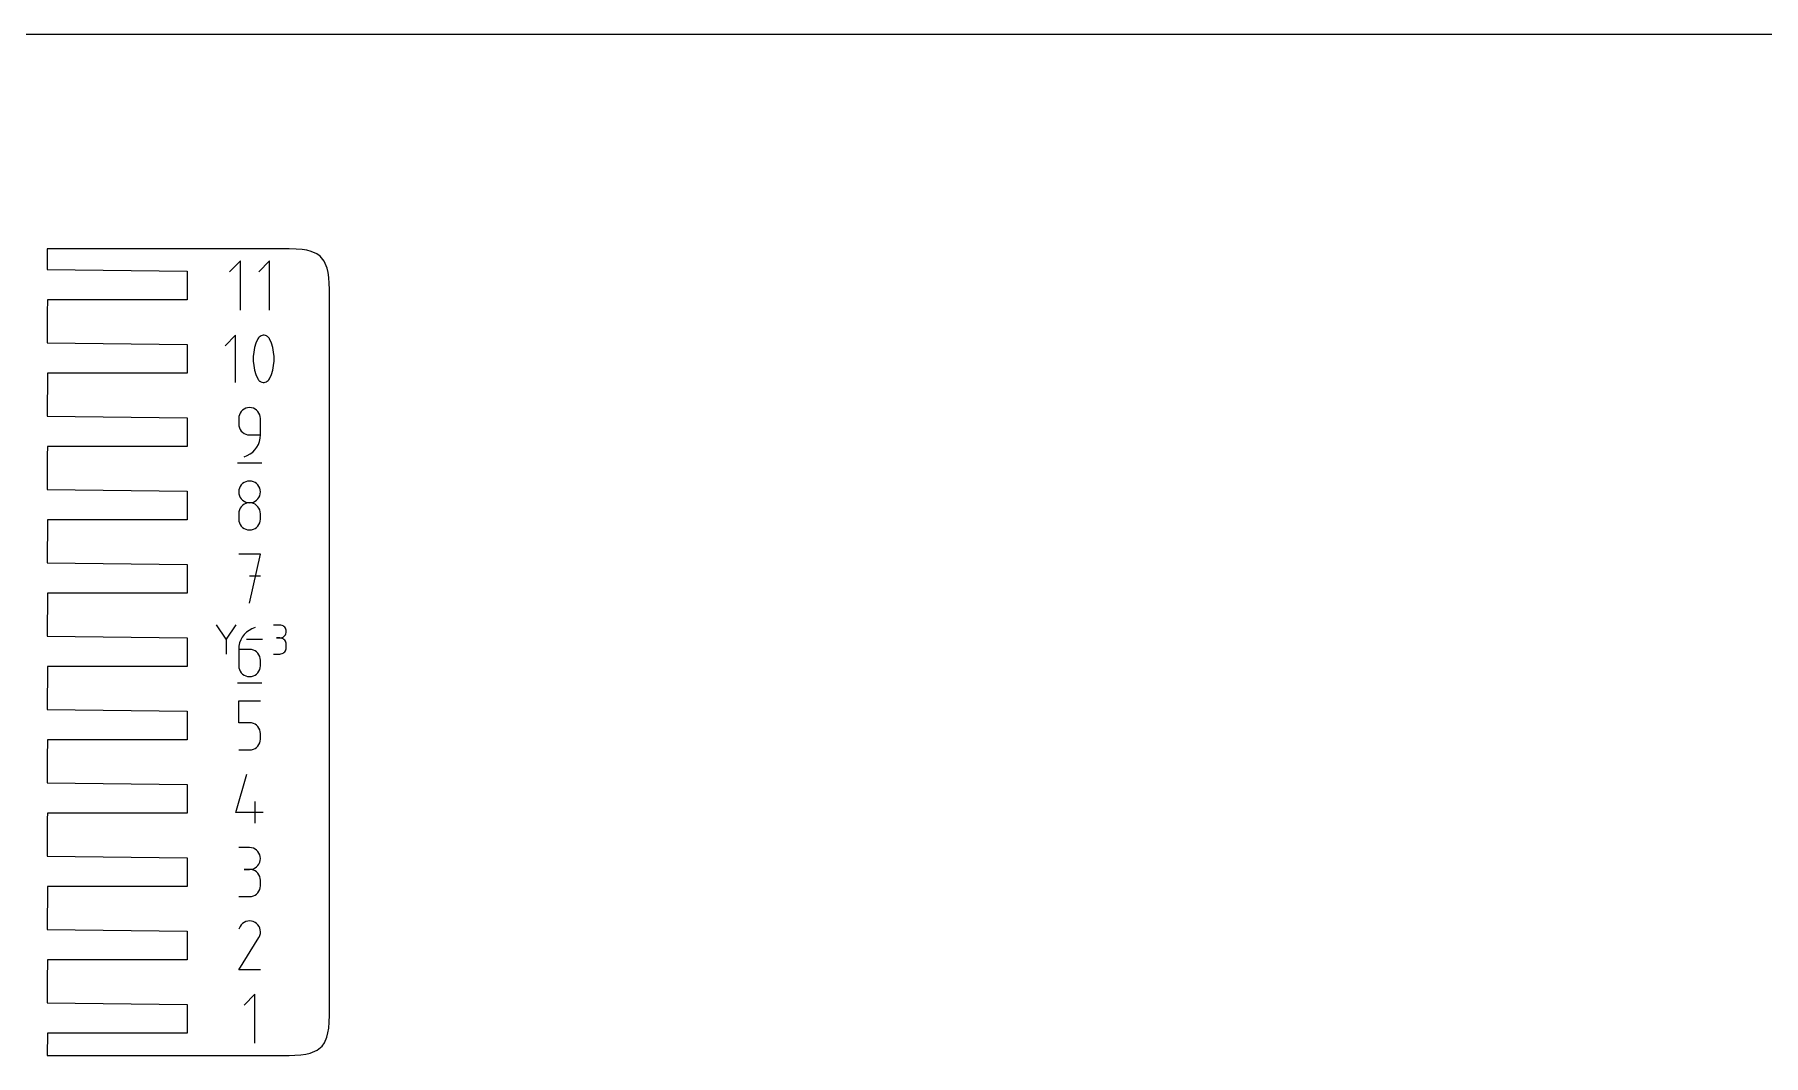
# Model space of a CAD drawing. Extents: x 0 to 38, y 0 to 25.5.
# Drawn here: x 11.05 to 19.62, y 20.44 to 25.5 of the extents above; entities that cross this region are included whole.
import ezdxf

# ---------------------------------------------------------------- set-up
doc = ezdxf.new("R2010")
doc.units = 0

msp = doc.modelspace()

# ---------------------------------------------------------------- linework, layer by layer
at = {"layer": 'annotation', "color": 1}
for p, q in [((12.070674, 24.377282), (12.016607, 24.3232)), ((12.070674, 24.134082), (12.070674, 24.377282)), ((12.21594, 24.377282), (12.161874, 24.3232)), ((12.21594, 24.134082), (12.21594, 24.377282)), ((12.046891, 24.009028), (11.994878, 23.957)), ((12.046891, 23.775063), (12.046891, 24.009028)), ((12.13688, 23.925568), (12.134638, 23.903162)), ((12.141364, 23.947709), (12.13688, 23.925568)), ((12.148091, 23.969411), (12.141364, 23.947709)), ((12.157059, 23.990501), (12.148091, 23.969411)), ((12.16008, 23.995524), (12.157059, 23.990501)), ((12.157059, 23.990501), (12.157059, 23.990501)), ((12.163844, 23.999804), (12.16008, 23.995524)), ((12.168227, 24.0033), (12.163844, 23.999804)), ((12.173104, 24.005971), (12.168227, 24.0033)), ((12.178352, 24.007775), (12.173104, 24.005971)), ((12.183844, 24.008671), (12.178352, 24.007775)), ((12.189458, 24.008618), (12.183844, 24.008671)), ((12.195067, 24.007573), (12.189458, 24.008618)), ((12.200548, 24.005497), (12.195067, 24.007573)), ((12.202646, 24.004394), (12.200548, 24.005497)), ((12.200548, 24.005497), (12.200548, 24.005497)), ((12.20466, 24.003128), (12.202646, 24.004394)), ((12.206578, 24.001707), (12.20466, 24.003128)), ((12.208393, 24.000143), (12.206578, 24.001707)), ((12.210093, 23.998445), (12.208393, 24.000143)), ((12.21167, 23.996624), (12.210093, 23.998445)), ((12.213112, 23.994688), (12.21167, 23.996624)), ((12.214412, 23.992649), (12.213112, 23.994688)), ((12.215558, 23.990516), (12.214412, 23.992649)), ((12.22457, 23.969382), (12.215558, 23.990516)), ((12.215558, 23.990516), (12.215558, 23.990516)), ((12.231329, 23.947647), (12.22457, 23.969382)), ((12.235835, 23.925485), (12.231329, 23.947647)), ((12.238088, 23.903067), (12.235835, 23.925485)), ((12.134638, 23.903162), (12.134638, 23.880663)), ((12.134638, 23.880663), (12.13688, 23.858244)), ((12.13688, 23.858244), (12.141364, 23.83608)), ((12.231329, 23.836018), (12.235835, 23.858161)), ((12.235835, 23.858161), (12.238088, 23.880569)), ((12.238088, 23.880569), (12.238088, 23.903067)), ((12.141364, 23.83608), (12.148091, 23.814341)), ((12.148091, 23.814341), (12.157059, 23.793203)), ((12.157059, 23.793203), (12.157059, 23.793203)), ((12.157059, 23.793203), (12.158201, 23.791074)), ((12.158201, 23.791074), (12.159491, 23.789045)), ((12.159491, 23.789045), (12.160923, 23.787122)), ((12.160923, 23.787122), (12.162492, 23.785311)), ((12.162492, 23.785311), (12.164193, 23.783618)), ((12.164193, 23.783618), (12.166019, 23.782049)), ((12.166019, 23.782049), (12.167967, 23.78061)), ((12.167967, 23.78061), (12.170029, 23.779308)), ((12.170029, 23.779308), (12.172201, 23.778149)), ((12.172201, 23.778149), (12.172201, 23.778149)), ((12.172201, 23.778149), (12.177639, 23.776117)), ((12.177639, 23.776117), (12.183216, 23.775107)), ((12.183216, 23.775107), (12.188805, 23.775078)), ((12.188805, 23.775078), (12.194282, 23.775991)), ((12.194282, 23.775991), (12.19952, 23.777802)), ((12.19952, 23.777802), (12.204392, 23.780472)), ((12.204392, 23.780472), (12.208773, 23.783958)), ((12.208773, 23.783958), (12.212537, 23.788221)), ((12.212537, 23.788221), (12.215558, 23.793218)), ((12.215558, 23.793218), (12.22457, 23.814313)), ((12.215558, 23.793218), (12.215558, 23.793218)), ((12.22457, 23.814313), (12.231329, 23.836018)), ((12.06332, 23.605643), (12.062448, 23.595927)), ((12.062448, 23.595927), (12.062448, 23.568887)), ((12.065834, 23.61479), (12.06332, 23.605643)), ((12.069834, 23.623214), (12.065834, 23.61479)), ((12.075168, 23.630763), (12.069834, 23.623214)), ((12.081682, 23.637283), (12.075168, 23.630763)), ((12.089221, 23.642621), (12.081682, 23.637283)), ((12.097632, 23.646623), (12.089221, 23.642621)), ((12.106761, 23.649137), (12.097632, 23.646623)), ((12.116454, 23.650009), (12.106761, 23.649137)), ((12.126167, 23.649137), (12.116454, 23.650009)), ((12.116454, 23.650009), (12.116454, 23.650009)), ((12.135307, 23.646623), (12.126167, 23.649137)), ((12.143721, 23.642621), (12.135307, 23.646623)), ((12.151257, 23.637283), (12.143721, 23.642621)), ((12.157765, 23.630763), (12.151257, 23.637283)), ((12.163091, 23.623214), (12.157765, 23.630763)), ((12.167083, 23.61479), (12.163091, 23.623214)), ((12.16959, 23.605643), (12.167083, 23.61479)), ((12.170459, 23.595927), (12.16959, 23.605643)), ((12.170459, 23.51482), (12.170459, 23.595927)), ((12.170459, 23.595927), (12.170459, 23.595927)), ((12.062448, 23.568887), (12.062448, 23.568887)), ((12.062448, 23.568887), (12.06332, 23.559171)), ((12.06332, 23.559171), (12.065834, 23.550026)), ((12.065834, 23.550026), (12.069834, 23.541604)), ((12.069834, 23.541604), (12.075168, 23.534058)), ((12.075168, 23.534058), (12.081682, 23.52754)), ((12.081682, 23.52754), (12.089221, 23.522205)), ((12.089221, 23.522205), (12.097632, 23.518204)), ((12.097632, 23.518204), (12.106761, 23.515692)), ((12.106761, 23.515692), (12.116454, 23.51482)), ((12.116454, 23.51482), (12.170459, 23.51482)), ((12.165774, 23.482662), (12.169264, 23.498423)), ((12.169264, 23.498423), (12.170459, 23.51482)), ((12.089428, 23.406809), (12.104872, 23.412564)), ((12.104872, 23.412564), (12.119048, 23.420343)), ((12.119048, 23.420343), (12.131809, 23.429948)), ((12.131809, 23.429948), (12.143008, 23.441181)), ((12.143008, 23.441181), (12.1525, 23.453843)), ((12.1525, 23.453843), (12.160138, 23.467736)), ((12.160138, 23.467736), (12.165774, 23.482662)), ((12.0557, 23.376409), (12.1773, 23.376409)), ((12.089428, 23.406809), (12.089428, 23.406809)), ((12.063335, 23.241816), (12.062464, 23.232146)), ((12.065847, 23.250928), (12.063335, 23.241816)), ((12.069846, 23.259325), (12.065847, 23.250928)), ((12.075178, 23.266855), (12.069846, 23.259325)), ((12.081691, 23.273362), (12.075178, 23.266855)), ((12.089229, 23.278693), (12.081691, 23.273362)), ((12.097641, 23.282691), (12.089229, 23.278693)), ((12.106772, 23.285204), (12.097641, 23.282691)), ((12.116469, 23.286075), (12.106772, 23.285204)), ((12.126166, 23.285204), (12.116469, 23.286075)), ((12.116469, 23.286075), (12.116469, 23.286075)), ((12.135297, 23.282691), (12.126166, 23.285204)), ((12.143709, 23.278693), (12.135297, 23.282691)), ((12.151248, 23.273362), (12.143709, 23.278693)), ((12.15776, 23.266855), (12.151248, 23.273362)), ((12.163092, 23.259325), (12.15776, 23.266855)), ((12.167091, 23.250928), (12.163092, 23.259325)), ((12.169603, 23.241816), (12.167091, 23.250928)), ((12.170475, 23.232146), (12.169603, 23.241816)), ((12.062464, 23.232146), (12.062464, 23.232146)), ((12.062464, 23.232146), (12.063336, 23.222431)), ((12.063336, 23.222431), (12.065849, 23.213284)), ((12.065849, 23.213284), (12.069849, 23.20486)), ((12.075178, 23.158821), (12.069846, 23.151274)), ((12.069849, 23.20486), (12.075183, 23.197311)), ((12.081691, 23.165339), (12.075178, 23.158821)), ((12.075183, 23.197311), (12.081697, 23.190791)), ((12.089229, 23.170676), (12.081691, 23.165339)), ((12.081697, 23.190791), (12.089236, 23.185453)), ((12.097641, 23.174679), (12.089229, 23.170676)), ((12.089236, 23.185453), (12.097647, 23.18145)), ((12.106772, 23.177192), (12.097641, 23.174679)), ((12.097647, 23.18145), (12.106776, 23.178936)), ((12.116469, 23.178064), (12.106772, 23.177192)), ((12.106776, 23.178936), (12.116469, 23.178064)), ((12.116469, 23.178064), (12.126162, 23.178936)), ((12.126166, 23.177193), (12.116469, 23.178064)), ((12.116469, 23.178064), (12.116469, 23.178064)), ((12.116469, 23.178064), (12.116469, 23.178064)), ((12.126162, 23.178936), (12.135291, 23.18145)), ((12.135297, 23.17468), (12.126166, 23.177193)), ((12.135291, 23.18145), (12.143702, 23.185453)), ((12.143709, 23.17068), (12.135297, 23.17468)), ((12.143702, 23.185453), (12.151241, 23.190791)), ((12.151248, 23.165344), (12.143709, 23.17068)), ((12.151241, 23.190791), (12.157755, 23.197311)), ((12.15776, 23.158827), (12.151248, 23.165344)), ((12.157755, 23.197311), (12.163089, 23.20486)), ((12.163092, 23.151281), (12.15776, 23.158827)), ((12.163089, 23.20486), (12.16709, 23.213284)), ((12.16709, 23.213284), (12.169603, 23.222431)), ((12.169603, 23.222431), (12.170475, 23.232146)), ((12.170475, 23.232146), (12.170475, 23.232146)), ((12.063335, 23.133709), (12.062464, 23.123998)), ((12.062464, 23.123998), (12.062464, 23.097094)), ((12.062464, 23.097094), (12.062464, 23.097094)), ((12.062464, 23.097094), (12.063336, 23.087384)), ((12.065847, 23.142852), (12.063335, 23.133709)), ((12.063336, 23.087384), (12.065849, 23.078251)), ((12.069846, 23.151274), (12.065847, 23.142852)), ((12.065849, 23.078251), (12.069849, 23.069847)), ((12.069849, 23.069847), (12.075183, 23.062323)), ((12.157755, 23.062323), (12.163089, 23.069847)), ((12.163089, 23.069847), (12.16709, 23.078251)), ((12.167091, 23.142858), (12.163092, 23.151281)), ((12.16709, 23.078251), (12.169603, 23.087384)), ((12.169603, 23.133713), (12.167091, 23.142858)), ((12.170475, 23.123998), (12.169603, 23.133713)), ((12.169603, 23.087384), (12.170475, 23.097094)), ((12.170475, 23.097094), (12.170475, 23.123998)), ((12.170475, 23.123998), (12.170475, 23.123998)), ((12.075183, 23.062323), (12.081697, 23.055828)), ((12.081697, 23.055828), (12.089236, 23.050514)), ((12.089236, 23.050514), (12.097647, 23.046532)), ((12.097647, 23.046532), (12.106776, 23.044032)), ((12.106776, 23.044032), (12.116469, 23.043165)), ((12.116469, 23.043165), (12.126162, 23.044032)), ((12.116469, 23.043165), (12.116469, 23.043165)), ((12.126162, 23.044032), (12.135291, 23.046532)), ((12.135291, 23.046532), (12.143702, 23.050514)), ((12.143702, 23.050514), (12.151241, 23.055828)), ((12.151241, 23.055828), (12.157755, 23.062323)), ((12.170536, 22.922736), (12.062387, 22.922736)), ((12.116469, 22.679536), (12.170536, 22.922736)), ((12.170536, 22.814436), (12.116469, 22.814436)), ((11.999655, 22.502549), (11.951617, 22.572018)), ((12.047684, 22.572018), (11.999655, 22.502549)), ((12.128115, 22.553299), (12.113918, 22.545483)), ((12.143586, 22.5591), (12.128115, 22.553299)), ((12.143586, 22.5591), (12.143586, 22.5591)), ((12.266424, 22.571846), (12.234444, 22.571846)), ((12.272176, 22.57133), (12.266424, 22.571846)), ((12.277588, 22.569842), (12.272176, 22.57133)), ((12.28257, 22.567475), (12.277588, 22.569842)), ((12.287033, 22.564318), (12.28257, 22.567475)), ((12.290887, 22.560465), (12.287033, 22.564318)), ((12.294041, 22.556006), (12.290887, 22.560465)), ((12.296405, 22.551033), (12.294041, 22.556006)), ((11.999655, 22.508139), (11.999655, 22.427995)), ((12.06366, 22.467238), (12.062464, 22.450799)), ((12.06715, 22.483032), (12.06366, 22.467238)), ((12.072789, 22.497986), (12.06715, 22.483032)), ((12.080431, 22.511904), (12.072789, 22.497986)), ((12.08993, 22.52459), (12.080431, 22.511904)), ((12.101141, 22.535848), (12.08993, 22.52459)), ((12.113918, 22.545483), (12.101141, 22.535848)), ((12.180452, 22.500006), (12.101707, 22.500006)), ((12.266424, 22.507886), (12.250411, 22.507886)), ((12.250411, 22.507886), (12.266424, 22.507886)), ((12.266424, 22.507886), (12.272176, 22.508403)), ((12.272176, 22.50737), (12.266424, 22.507886)), ((12.266424, 22.507886), (12.266424, 22.507886)), ((12.272176, 22.508403), (12.277588, 22.509891)), ((12.277588, 22.505882), (12.272176, 22.50737)), ((12.277588, 22.509891), (12.28257, 22.512261)), ((12.28257, 22.503514), (12.277588, 22.505882)), ((12.28257, 22.512261), (12.287033, 22.515422)), ((12.287033, 22.500358), (12.28257, 22.503514)), ((12.287033, 22.515422), (12.290887, 22.519283)), ((12.290887, 22.496505), (12.287033, 22.500358)), ((12.290887, 22.519283), (12.294041, 22.523753)), ((12.294041, 22.492046), (12.290887, 22.496505)), ((12.294041, 22.523753), (12.296405, 22.528742)), ((12.296405, 22.487073), (12.294041, 22.492046)), ((12.297889, 22.545638), (12.296405, 22.551033)), ((12.296405, 22.528742), (12.297889, 22.534158)), ((12.297889, 22.481678), (12.296405, 22.487073)), ((12.298404, 22.539911), (12.297889, 22.545638)), ((12.297889, 22.534158), (12.298404, 22.539911)), ((12.298404, 22.475951), (12.297889, 22.481678)), ((12.298404, 22.539911), (12.298404, 22.539911)), ((12.298404, 22.459939), (12.298404, 22.475951)), ((12.298404, 22.475951), (12.298404, 22.475951)), ((12.062464, 22.450799), (12.062464, 22.369967)), ((12.116469, 22.450799), (12.062464, 22.450799)), ((12.126182, 22.449933), (12.116469, 22.450799)), ((12.135322, 22.447433), (12.126182, 22.449933)), ((12.143736, 22.44345), (12.135322, 22.447433)), ((12.151273, 22.438137), (12.143736, 22.44345)), ((12.15778, 22.431642), (12.151273, 22.438137)), ((12.163106, 22.424117), (12.15778, 22.431642)), ((12.167098, 22.415713), (12.163106, 22.424117)), ((12.169605, 22.40658), (12.167098, 22.415713)), ((12.170475, 22.39687), (12.169605, 22.40658)), ((12.170475, 22.369967), (12.170475, 22.39687)), ((12.170475, 22.39687), (12.170475, 22.39687)), ((12.234444, 22.428004), (12.266424, 22.428004)), ((12.266424, 22.428004), (12.272176, 22.42852)), ((12.266424, 22.428004), (12.266424, 22.428004)), ((12.272176, 22.42852), (12.277588, 22.430007)), ((12.277588, 22.430007), (12.28257, 22.432373)), ((12.28257, 22.432373), (12.287033, 22.435529)), ((12.287033, 22.435529), (12.290887, 22.439381)), ((12.290887, 22.439381), (12.294041, 22.44384)), ((12.294041, 22.44384), (12.296405, 22.448813)), ((12.296405, 22.448813), (12.297889, 22.45421)), ((12.297889, 22.45421), (12.298404, 22.459939)), ((12.062464, 22.369967), (12.062464, 22.369967)), ((12.062464, 22.369967), (12.063336, 22.360251)), ((12.063336, 22.360251), (12.065849, 22.351106)), ((12.065849, 22.351106), (12.069849, 22.342684)), ((12.069849, 22.342684), (12.075183, 22.335137)), ((12.075183, 22.335137), (12.081697, 22.32862)), ((12.081697, 22.32862), (12.089236, 22.323285)), ((12.089236, 22.323285), (12.097647, 22.319284)), ((12.097647, 22.319284), (12.106776, 22.316772)), ((12.106776, 22.316772), (12.116469, 22.3159)), ((12.116469, 22.3159), (12.126182, 22.316772)), ((12.116469, 22.3159), (12.116469, 22.3159)), ((12.126182, 22.316772), (12.135322, 22.319284)), ((12.135322, 22.319284), (12.143736, 22.323285)), ((12.143736, 22.323285), (12.151273, 22.32862)), ((12.151273, 22.32862), (12.15778, 22.335137)), ((12.15778, 22.335137), (12.163106, 22.342684)), ((12.163106, 22.342684), (12.167098, 22.351106)), ((12.167098, 22.351106), (12.169605, 22.360251)), ((12.169605, 22.360251), (12.170475, 22.369967)), ((12.0557, 22.2855), (12.1773, 22.2855)), ((12.062464, 22.087163), (12.062464, 22.195464)), ((12.062464, 22.195464), (12.170475, 22.195464)), ((12.116469, 22.087163), (12.062464, 22.087163)), ((12.126166, 22.086296), (12.116469, 22.087163)), ((12.135297, 22.083796), (12.126166, 22.086296)), ((12.143709, 22.079814), (12.135297, 22.083796)), ((12.151248, 22.0745), (12.143709, 22.079814)), ((12.15776, 22.068006), (12.151248, 22.0745)), ((12.163092, 22.060481), (12.15776, 22.068006)), ((12.167091, 22.052077), (12.163092, 22.060481)), ((12.169603, 22.042944), (12.167091, 22.052077)), ((12.170475, 22.033234), (12.169603, 22.042944)), ((12.062464, 21.952264), (12.116469, 21.952264)), ((12.116469, 21.952264), (12.126162, 21.953135)), ((12.116469, 21.952264), (12.116469, 21.952264)), ((12.126162, 21.953135), (12.135291, 21.955648)), ((12.135291, 21.955648), (12.143702, 21.959648)), ((12.143702, 21.959648), (12.151241, 21.964984)), ((12.151241, 21.964984), (12.157755, 21.971501)), ((12.157755, 21.971501), (12.163089, 21.979048)), ((12.163089, 21.979048), (12.16709, 21.98747)), ((12.16709, 21.98747), (12.169603, 21.996615)), ((12.169603, 21.996615), (12.170475, 22.00633)), ((12.170475, 22.00633), (12.170475, 22.033234)), ((12.170475, 22.033234), (12.170475, 22.033234)), ((12.048951, 21.642694), (12.10288, 21.831827)), ((12.14351, 21.588627), (12.14351, 21.696638)), ((12.183987, 21.642694), (12.048951, 21.642694)), ((12.116469, 21.467909), (12.062464, 21.467909)), ((12.126182, 21.467037), (12.116469, 21.467909)), ((12.135322, 21.464525), (12.126182, 21.467037)), ((12.143736, 21.460526), (12.135322, 21.464525)), ((12.151273, 21.455196), (12.143736, 21.460526)), ((12.15778, 21.448689), (12.151273, 21.455196)), ((12.163106, 21.441159), (12.15778, 21.448689)), ((12.167098, 21.432761), (12.163106, 21.441159)), ((12.116469, 21.359898), (12.089428, 21.359898)), ((12.089428, 21.359898), (12.116469, 21.359898)), ((12.116469, 21.359898), (12.126182, 21.36077)), ((12.126182, 21.359026), (12.116469, 21.359898)), ((12.116469, 21.359898), (12.116469, 21.359898)), ((12.126182, 21.36077), (12.135322, 21.363284)), ((12.135322, 21.356514), (12.126182, 21.359026)), ((12.135322, 21.363284), (12.143736, 21.367286)), ((12.143736, 21.352515), (12.135322, 21.356514)), ((12.143736, 21.367286), (12.151273, 21.372624)), ((12.151273, 21.347185), (12.143736, 21.352515)), ((12.151273, 21.372624), (12.15778, 21.379144)), ((12.15778, 21.379144), (12.163106, 21.386693)), ((12.163106, 21.386693), (12.167098, 21.395117)), ((12.169605, 21.42365), (12.167098, 21.432761)), ((12.167098, 21.395117), (12.169605, 21.404264)), ((12.170475, 21.41398), (12.169605, 21.42365)), ((12.169605, 21.404264), (12.170475, 21.41398)), ((12.170475, 21.41398), (12.170475, 21.41398)), ((12.15778, 21.340678), (12.151273, 21.347185)), ((12.163106, 21.333148), (12.15778, 21.340678)), ((12.167098, 21.32475), (12.163106, 21.333148)), ((12.169605, 21.315639), (12.167098, 21.32475)), ((12.167098, 21.26014), (12.169605, 21.269254)), ((12.170475, 21.305969), (12.169605, 21.315639)), ((12.169605, 21.269254), (12.170475, 21.278928)), ((12.170475, 21.278928), (12.170475, 21.305969)), ((12.170475, 21.305969), (12.170475, 21.305969)), ((12.062464, 21.224999), (12.116469, 21.224999)), ((12.116469, 21.224999), (12.126182, 21.22587)), ((12.116469, 21.224999), (12.116469, 21.224999)), ((12.126182, 21.22587), (12.135322, 21.228381)), ((12.135322, 21.228381), (12.143736, 21.232378)), ((12.143736, 21.232378), (12.151273, 21.237707)), ((12.151273, 21.237707), (12.15778, 21.244212)), ((12.15778, 21.244212), (12.163106, 21.251742)), ((12.163106, 21.251742), (12.167098, 21.26014)), ((12.08976, 21.097444), (12.082089, 21.092154)), ((12.098145, 21.101309), (12.08976, 21.097444)), ((12.107038, 21.103695), (12.098145, 21.101309)), ((12.116234, 21.104549), (12.107038, 21.103695)), ((12.125528, 21.103817), (12.116234, 21.104549)), ((12.134714, 21.101447), (12.125528, 21.103817)), ((12.143586, 21.097384), (12.134714, 21.101447)), ((12.151522, 21.091749), (12.143586, 21.097384)), ((12.143586, 21.097384), (12.143586, 21.097384)), ((12.062464, 20.861353), (12.162269, 21.022027)), ((12.069708, 21.077512), (12.062616, 21.063907)), ((12.075336, 21.085492), (12.069708, 21.077512)), ((12.082089, 21.092154), (12.075336, 21.085492)), ((12.158157, 21.084987), (12.151522, 21.091749)), ((12.163432, 21.077306), (12.158157, 21.084987)), ((12.162269, 21.022027), (12.162389, 21.022175)), ((12.162269, 21.022027), (12.162269, 21.022027)), ((12.162389, 21.022175), (12.162503, 21.022323)), ((12.162503, 21.022323), (12.162613, 21.022475)), ((12.162613, 21.022475), (12.16272, 21.02263)), ((12.16272, 21.02263), (12.162824, 21.02279)), ((12.162824, 21.02279), (12.162927, 21.022957)), ((12.162927, 21.022957), (12.163028, 21.023131)), ((12.163028, 21.023131), (12.163129, 21.023313)), ((12.163129, 21.023313), (12.16323, 21.023506)), ((12.16323, 21.023506), (12.167351, 21.032354)), ((12.16323, 21.023506), (12.16323, 21.023506)), ((12.167289, 21.068911), (12.163432, 21.077306)), ((12.169669, 21.060012), (12.167289, 21.068911)), ((12.167351, 21.032354), (12.169759, 21.041526)), ((12.170511, 21.050814), (12.169669, 21.060012)), ((12.169759, 21.041526), (12.170511, 21.050814)), ((12.170475, 20.861353), (12.062464, 20.861353)), ((12.143281, 20.740918), (12.089214, 20.686836)), ((12.143281, 20.497718), (12.143281, 20.740918))]:
    msp.add_line(p, q, dxfattribs=at)
at = {"layer": 'boundary', "color": 5}
for p, q in [((11.779166, 24.4375), (11.1125, 24.4375)), ((11.1125, 24.4375), (11.1125, 24.334282)), ((12.3125, 24.4375), (11.779166, 24.4375)), ((12.347526, 24.436617), (12.3125, 24.4375)), ((12.376586, 24.434112), (12.347526, 24.436617)), ((12.400982, 24.430126), (12.376586, 24.434112)), ((12.421644, 24.424724), (12.400982, 24.430126)), ((12.449351, 24.412415), (12.421644, 24.424724)), ((12.465876, 24.400924), (12.449351, 24.412415)), ((12.486587, 24.376169), (12.465876, 24.400924)), ((12.501045, 24.342337), (12.486587, 24.376169)), ((11.1125, 24.334282), (11.807297, 24.326682)), ((11.807297, 24.326682), (11.807297, 24.184682)), ((12.506135, 24.320912), (12.501045, 24.342337)), ((12.5098, 24.295571), (12.506135, 24.320912)), ((12.511876, 24.265462), (12.5098, 24.295571)), ((11.1146, 24.184682), (11.1125, 24.121913)), ((11.807297, 24.184682), (11.1146, 24.184682)), ((12.5125, 24.2375), (12.511876, 24.265462)), ((12.5125, 23.395395), (12.5125, 24.2375)), ((11.1125, 24.121913), (11.1125, 24.06457)), ((11.1125, 24.06457), (11.1125, 23.970645)), ((11.1125, 23.970645), (11.8075, 23.963045)), ((11.8075, 23.963045), (11.8075, 23.821045)), ((11.1146, 23.821045), (11.1125, 23.607009)), ((11.8075, 23.821045), (11.1146, 23.821045)), ((11.1125, 23.607009), (11.8075, 23.599409)), ((11.8075, 23.599409), (11.8075, 23.457409)), ((11.1146, 23.457409), (11.1125, 23.411815)), ((11.1125, 23.411815), (11.1125, 23.26457)), ((11.8075, 23.457409), (11.1146, 23.457409)), ((12.5125, 22.4375), (12.5125, 23.395395)), ((11.1125, 23.26457), (11.1125, 23.243373)), ((11.1125, 23.243373), (11.8075, 23.235773)), ((11.8075, 23.235773), (11.8075, 23.093773)), ((11.1146, 23.093773), (11.1125, 22.879736)), ((11.8075, 23.093773), (11.1146, 23.093773)), ((11.1125, 22.879736), (11.8075, 22.872136)), ((11.8075, 22.872136), (11.8075, 22.730136)), ((11.1146, 22.730136), (11.1125, 22.5161)), ((11.8075, 22.730136), (11.1146, 22.730136)), ((11.1125, 22.5161), (11.8075, 22.5085)), ((11.8075, 22.5085), (11.8075, 22.3665)), ((12.5125, 21.479605), (12.5125, 22.4375)), ((11.1146, 22.3665), (11.1125, 22.152464)), ((11.8075, 22.3665), (11.1146, 22.3665)), ((11.1125, 22.152464), (11.8075, 22.144864)), ((11.8075, 22.144864), (11.8075, 22.002864)), ((11.1146, 22.002864), (11.1125, 21.914885)), ((11.8075, 22.002864), (11.1146, 22.002864)), ((11.1125, 21.914885), (11.1125, 21.788827)), ((11.1125, 21.788827), (11.8075, 21.781227)), ((11.8075, 21.781227), (11.8075, 21.639227)), ((11.1146, 21.639227), (11.1125, 21.61043)), ((11.1125, 21.61043), (11.1125, 21.425191)), ((11.8075, 21.639227), (11.1146, 21.639227)), ((12.5125, 20.6375), (12.5125, 21.479605)), ((11.1125, 21.425191), (11.8075, 21.417591)), ((11.8075, 21.417591), (11.8075, 21.275591)), ((11.1146, 21.275591), (11.1125, 21.061555)), ((11.8075, 21.275591), (11.1146, 21.275591)), ((11.1125, 21.061555), (11.8075, 21.053955)), ((11.8075, 21.053955), (11.8075, 20.911955)), ((11.1146, 20.911955), (11.1125, 20.810431)), ((11.8075, 20.911955), (11.1146, 20.911955)), ((11.1125, 20.810431), (11.1125, 20.753087)), ((11.1125, 20.753087), (11.1125, 20.697918)), ((11.1125, 20.697918), (11.80727, 20.690318)), ((11.80727, 20.690318), (11.80727, 20.548318)), ((12.509111, 20.573414), (12.511616, 20.602475)), ((12.511616, 20.602475), (12.5125, 20.6375)), ((11.1146, 20.548318), (11.1125, 20.4375)), ((11.80727, 20.548318), (11.1146, 20.548318)), ((12.475924, 20.484124), (12.487415, 20.50065)), ((12.487415, 20.50065), (12.499723, 20.528357)), ((12.499723, 20.528357), (12.505126, 20.549018)), ((12.505126, 20.549018), (12.509111, 20.573414)), ((11.1125, 20.4375), (11.779166, 20.4375)), ((11.779166, 20.4375), (12.3125, 20.4375)), ((12.3125, 20.4375), (12.340462, 20.438124)), ((12.340462, 20.438124), (12.37057, 20.4402)), ((12.37057, 20.4402), (12.395911, 20.443865)), ((12.395911, 20.443865), (12.417337, 20.448955)), ((12.417337, 20.448955), (12.451169, 20.463413)), ((12.451169, 20.463413), (12.475924, 20.484124))]:
    msp.add_line(p, q, dxfattribs=at)
at = {"layer": 'frame', "color": 5}
msp.add_line((38, 25.5), (0, 25.5), dxfattribs=at)

doc.saveas('drawing.dxf')
